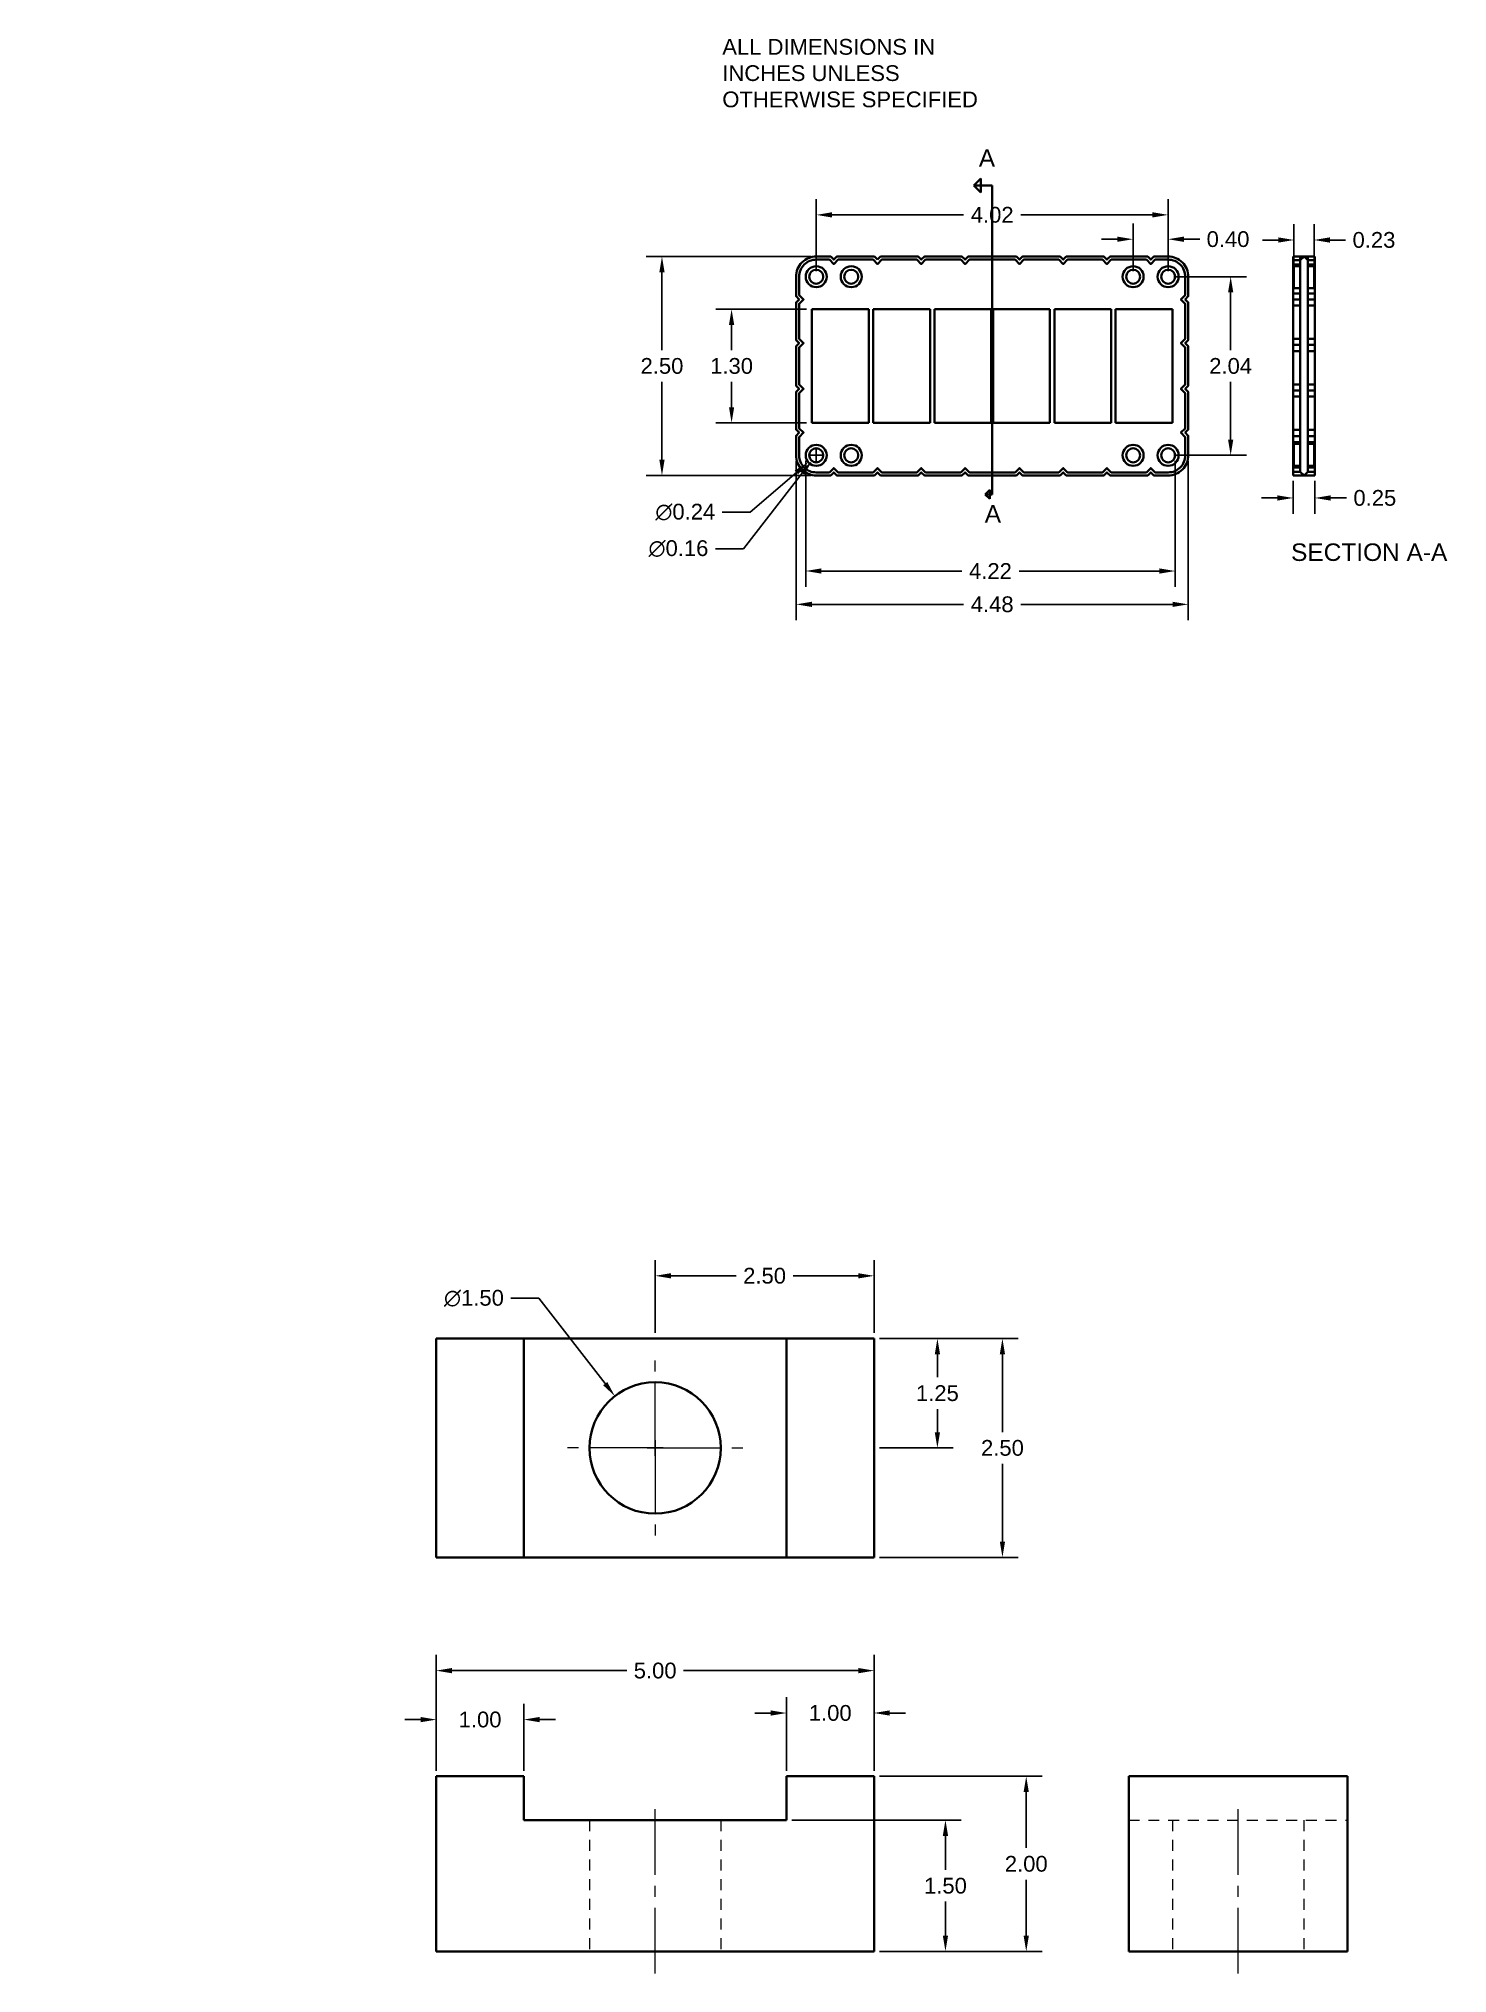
# Model space of a CAD drawing. Header units: inches. Extents: x -0.7 to 15.4, y -3.1 to 19.
import ezdxf

# ---------------------------------------------------------------- set-up
doc = ezdxf.new("R2010")
doc.units = ezdxf.units.IN
doc.header["$MEASUREMENT"] = 0
doc.linetypes.add('CENTER2', pattern=[1.125, 0.75, -0.125, 0.125, -0.125])
doc.linetypes.add('HIDDEN2', pattern=[0.1875, 0.125, -0.0625])
for name, color, linetype, lineweight in [('Center', 1, 'CENTER2', 13), ('Hidden', 3, 'HIDDEN2', 13), ('Visible', 6, 'Continuous', 35)]:
    doc.layers.add(name, color=color, linetype=linetype, lineweight=lineweight)
doc.layers.add('Text', color=7, linetype='Continuous', lineweight=35, true_color=0xa552a5)
doc.styles.get("Standard").update_dxf_attribs({"font": 'arial.ttf'})
doc.dimstyles.get("Standard").update_dxf_attribs({"dimtxt": 0.18, "dimasz": 0.18, "dimexe": 0.18, "dimexo": 0.0625, "dimgap": 0.09, "dimtad": 0, "dimtih": 1, "dimtoh": 1, "dimdec": 4, "dimzin": 0, "dimdsep": 46, "dimtxsty": 'Standard', "dimcen": 0.09, "dimadec": 0, "dimazin": 0, "dimtfac": 1, "dimtdec": 4, "dimtofl": 0, "dimtmove": 0, "dimatfit": 3, "dimfxl": 1, "dimtolj": 1, "dimtzin": 0, "dimarcsym": 0})

# ---------------------------------------------------------------- blocks, each defined once
blk = doc.blocks.new('*D2')
at = {"layer": 'Defpoints', "color": 0, "transparency": 16777216}
for p in [(6.342, 4.869), (6.342, 4.153), (8.842, 4.153)]:
    blk.add_point(p, dxfattribs=at)
at = {"layer": 'Text', "color": 0, "lineweight": -2, "transparency": 16777216}
for p, q in [((6.342, 4.216), (6.342, 5.049)), ((6.522, 4.869), (7.267, 4.869)), ((8.662, 4.869), (7.917, 4.869)), ((8.842, 4.216), (8.842, 5.049))]:
    blk.add_line(p, q, dxfattribs=at)
at = {"layer": 'Text', "color": 0, "transparency": 16777216}
for points in [[(6.522, 4.899), (6.522, 4.839), (6.342, 4.869)], [(8.662, 4.899), (8.662, 4.839), (8.842, 4.869)]]:
    blk.add_solid(points, dxfattribs=at)
at = {"layer": 'Text', "color": 0, "transparency": 16777216, "insert": (7.592, 4.869), "char_height": 0.18, "attachment_point": 5}
blk.add_mtext('\\A1;2.50', dxfattribs=at)
blk = doc.blocks.new('*D3')
at = {"layer": 'Defpoints', "color": 0, "transparency": 16777216}
for p in [(8.842, 4.153), (8.842, 2.903), (9.566, 2.903)]:
    blk.add_point(p, dxfattribs=at)
at = {"layer": 'Text', "color": 0, "lineweight": -2, "transparency": 16777216}
for p, q in [((8.905, 4.153), (9.746, 4.153)), ((9.566, 3.973), (9.566, 3.71)), ((9.566, 3.083), (9.566, 3.347)), ((8.905, 2.903), (9.746, 2.903))]:
    blk.add_line(p, q, dxfattribs=at)
at = {"layer": 'Text', "color": 0, "transparency": 16777216}
for points in [[(9.536, 3.973), (9.596, 3.973), (9.566, 4.153)], [(9.536, 3.083), (9.596, 3.083), (9.566, 2.903)]]:
    blk.add_solid(points, dxfattribs=at)
at = {"layer": 'Text', "color": 0, "transparency": 16777216, "insert": (9.566, 3.528), "char_height": 0.18, "attachment_point": 5}
blk.add_mtext('\\A1;1.25', dxfattribs=at)
blk = doc.blocks.new('*D4')
at = {"layer": 'Defpoints', "color": 0, "transparency": 16777216}
for p in [(8.842, 4.153), (8.842, 1.653), (10.309, 1.653)]:
    blk.add_point(p, dxfattribs=at)
at = {"layer": 'Text', "color": 0, "lineweight": -2, "transparency": 16777216}
for p, q in [((8.905, 4.153), (10.489, 4.153)), ((10.309, 3.973), (10.309, 3.085)), ((10.309, 1.833), (10.309, 2.722)), ((8.905, 1.653), (10.489, 1.653))]:
    blk.add_line(p, q, dxfattribs=at)
at = {"layer": 'Text', "color": 0, "transparency": 16777216}
for points in [[(10.279, 3.973), (10.339, 3.973), (10.309, 4.153)], [(10.279, 1.833), (10.339, 1.833), (10.309, 1.653)]]:
    blk.add_solid(points, dxfattribs=at)
at = {"layer": 'Text', "color": 0, "transparency": 16777216, "insert": (10.309, 2.903), "char_height": 0.18, "attachment_point": 5}
blk.add_mtext('\\A1;2.50', dxfattribs=at)
blk = doc.blocks.new('*D5')
at = {"layer": 'Defpoints', "color": 0, "transparency": 16777216}
for p in [(5.882, 3.495), (6.803, 2.312)]:
    blk.add_point(p, dxfattribs=at)
at = {"layer": 'Text', "color": 0, "lineweight": -2, "transparency": 16777216}
for p, q in [((4.693, 4.612), (5.013, 4.612)), ((5.013, 4.612), (5.771, 3.638)), ((6.252, 2.903), (6.432, 2.903)), ((6.342, 2.813), (6.342, 2.993))]:
    blk.add_line(p, q, dxfattribs=at)
at = {"layer": 'Text', "color": 0, "transparency": 16777216}
blk.add_solid([(5.795, 3.656), (5.748, 3.619), (5.882, 3.495)], dxfattribs=at)
at = {"layer": 'Text', "color": 0, "transparency": 16777216, "insert": (4.272, 4.612), "char_height": 0.18, "attachment_point": 5}
blk.add_mtext('\\A1;∅1.50', dxfattribs=at)
blk = doc.blocks.new('*D6')
at = {"layer": 'Defpoints', "color": 0, "transparency": 16777216}
for p in [(8.842, -0.124), (7.842, -0.847), (8.842, -0.847)]:
    blk.add_point(p, dxfattribs=at)
at = {"layer": 'Text', "color": 0, "lineweight": -2, "transparency": 16777216}
for p, q in [((7.842, -0.784), (7.842, 0.056)), ((8.842, -0.784), (8.842, 0.056)), ((7.662, -0.124), (7.482, -0.124)), ((9.022, -0.124), (9.202, -0.124))]:
    blk.add_line(p, q, dxfattribs=at)
at = {"layer": 'Text', "color": 0, "transparency": 16777216}
for points in [[(7.662, -0.094), (7.662, -0.154), (7.842, -0.124)], [(9.022, -0.094), (9.022, -0.154), (8.842, -0.124)]]:
    blk.add_solid(points, dxfattribs=at)
at = {"layer": 'Text', "color": 0, "transparency": 16777216, "insert": (8.342, -0.124), "char_height": 0.18, "attachment_point": 5}
blk.add_mtext('\\A1;1.00', dxfattribs=at)
blk = doc.blocks.new('*D7')
at = {"layer": 'Defpoints', "color": 0, "transparency": 16777216}
for p in [(4.842, -0.199), (3.842, -0.847), (4.842, -0.847)]:
    blk.add_point(p, dxfattribs=at)
at = {"layer": 'Text', "color": 0, "lineweight": -2, "transparency": 16777216}
for p, q in [((3.662, -0.199), (3.482, -0.199)), ((3.842, -0.784), (3.842, -0.019)), ((4.842, -0.784), (4.842, -0.019)), ((5.022, -0.199), (5.202, -0.199))]:
    blk.add_line(p, q, dxfattribs=at)
at = {"layer": 'Text', "color": 0, "transparency": 16777216}
for points in [[(3.662, -0.169), (3.662, -0.229), (3.842, -0.199)], [(5.022, -0.169), (5.022, -0.229), (4.842, -0.199)]]:
    blk.add_solid(points, dxfattribs=at)
at = {"layer": 'Text', "color": 0, "transparency": 16777216, "insert": (4.342, -0.199), "char_height": 0.18, "attachment_point": 5}
blk.add_mtext('\\A1;1.00', dxfattribs=at)
blk = doc.blocks.new('*D8')
at = {"layer": 'Defpoints', "color": 0, "transparency": 16777216}
for p in [(8.842, 0.36), (3.842, -0.847), (8.842, -0.847)]:
    blk.add_point(p, dxfattribs=at)
at = {"layer": 'Text', "color": 0, "lineweight": -2, "transparency": 16777216}
for p, q in [((3.842, -0.784), (3.842, 0.54)), ((8.842, -0.784), (8.842, 0.54)), ((4.022, 0.36), (6.019, 0.36)), ((8.662, 0.36), (6.666, 0.36))]:
    blk.add_line(p, q, dxfattribs=at)
at = {"layer": 'Text', "color": 0, "transparency": 16777216}
for points in [[(4.022, 0.39), (4.022, 0.33), (3.842, 0.36)], [(8.662, 0.39), (8.662, 0.33), (8.842, 0.36)]]:
    blk.add_solid(points, dxfattribs=at)
at = {"layer": 'Text', "color": 0, "transparency": 16777216, "insert": (6.342, 0.36), "char_height": 0.18, "attachment_point": 5}
blk.add_mtext('\\A1;5.00', dxfattribs=at)
blk = doc.blocks.new('*D9')
at = {"layer": 'Defpoints', "color": 0, "transparency": 16777216}
for p in [(7.842, -1.347), (8.842, -2.847), (9.658, -2.847)]:
    blk.add_point(p, dxfattribs=at)
at = {"layer": 'Text', "color": 0, "lineweight": -2, "transparency": 16777216}
for p, q in [((7.905, -1.347), (9.838, -1.347)), ((9.658, -1.527), (9.658, -1.915)), ((9.658, -2.667), (9.658, -2.278)), ((8.905, -2.847), (9.838, -2.847))]:
    blk.add_line(p, q, dxfattribs=at)
at = {"layer": 'Text', "color": 0, "transparency": 16777216}
for points in [[(9.628, -1.527), (9.688, -1.527), (9.658, -1.347)], [(9.628, -2.667), (9.688, -2.667), (9.658, -2.847)]]:
    blk.add_solid(points, dxfattribs=at)
at = {"layer": 'Text', "color": 0, "transparency": 16777216, "insert": (9.658, -2.097), "char_height": 0.18, "attachment_point": 5}
blk.add_mtext('\\A1;1.50', dxfattribs=at)
blk = doc.blocks.new('*D10')
at = {"layer": 'Defpoints', "color": 0, "transparency": 16777216}
for p in [(8.842, -0.847), (8.842, -2.847), (10.581, -2.847)]:
    blk.add_point(p, dxfattribs=at)
at = {"layer": 'Text', "color": 0, "lineweight": -2, "transparency": 16777216}
for p, q in [((8.905, -0.847), (10.761, -0.847)), ((10.581, -1.027), (10.581, -1.665)), ((10.581, -2.667), (10.581, -2.028)), ((8.905, -2.847), (10.761, -2.847))]:
    blk.add_line(p, q, dxfattribs=at)
at = {"layer": 'Text', "color": 0, "transparency": 16777216}
for points in [[(10.551, -1.027), (10.611, -1.027), (10.581, -0.847)], [(10.551, -2.667), (10.611, -2.667), (10.581, -2.847)]]:
    blk.add_solid(points, dxfattribs=at)
at = {"layer": 'Text', "color": 0, "transparency": 16777216, "insert": (10.581, -1.847), "char_height": 0.18, "attachment_point": 5}
blk.add_mtext('\\A1;2.00', dxfattribs=at)
blk = doc.blocks.new('*D11')
at = {"layer": 'Defpoints', "color": 0, "transparency": 16777216}
for p in [(8.182, 16.509), (6.42, 14.009), (8.182, 14.009)]:
    blk.add_point(p, dxfattribs=at)
at = {"layer": 'Visible', "color": 0, "lineweight": -2, "transparency": 16777216}
for p, q in [((8.12, 16.509), (6.24, 16.509)), ((6.42, 16.329), (6.42, 15.441)), ((6.42, 14.189), (6.42, 15.077)), ((8.12, 14.009), (6.24, 14.009))]:
    blk.add_line(p, q, dxfattribs=at)
at = {"layer": 'Visible', "color": 0, "transparency": 16777216}
for points in [[(6.39, 16.329), (6.45, 16.329), (6.42, 16.509)], [(6.39, 14.189), (6.45, 14.189), (6.42, 14.009)]]:
    blk.add_solid(points, dxfattribs=at)
at = {"layer": 'Visible', "color": 0, "transparency": 16777216, "insert": (6.42, 15.259), "char_height": 0.18, "attachment_point": 5}
blk.add_mtext('\\A1;2.50', dxfattribs=at)
blk = doc.blocks.new('*D12')
at = {"layer": 'Defpoints', "color": 0, "transparency": 16777216}
for p in [(8.132, 15.909), (7.215, 14.609), (8.132, 14.609)]:
    blk.add_point(p, dxfattribs=at)
at = {"layer": 'Visible', "color": 0, "lineweight": -2, "transparency": 16777216}
for p, q in [((8.07, 15.909), (7.035, 15.909)), ((7.215, 15.729), (7.215, 15.441)), ((7.215, 14.789), (7.215, 15.077)), ((8.07, 14.609), (7.035, 14.609))]:
    blk.add_line(p, q, dxfattribs=at)
at = {"layer": 'Visible', "color": 0, "transparency": 16777216}
for points in [[(7.185, 15.729), (7.245, 15.729), (7.215, 15.909)], [(7.185, 14.789), (7.245, 14.789), (7.215, 14.609)]]:
    blk.add_solid(points, dxfattribs=at)
at = {"layer": 'Visible', "color": 0, "transparency": 16777216, "insert": (7.215, 15.259), "char_height": 0.18, "attachment_point": 5}
blk.add_mtext('\\A1;1.30', dxfattribs=at)
blk = doc.blocks.new('*D13')
at = {"layer": 'Defpoints', "color": 0, "transparency": 16777216}
for p in [(12.202, 16.985), (8.182, 16.279), (12.202, 16.279)]:
    blk.add_point(p, dxfattribs=at)
at = {"layer": 'Visible', "color": 0, "lineweight": -2, "transparency": 16777216}
for p, q in [((8.182, 16.341), (8.182, 17.165)), ((12.202, 16.341), (12.202, 17.165)), ((8.362, 16.985), (9.866, 16.985)), ((12.022, 16.985), (10.519, 16.985))]:
    blk.add_line(p, q, dxfattribs=at)
at = {"layer": 'Visible', "color": 0, "transparency": 16777216}
for points in [[(8.362, 17.015), (8.362, 16.955), (8.182, 16.985)], [(12.022, 17.015), (12.022, 16.955), (12.202, 16.985)]]:
    blk.add_solid(points, dxfattribs=at)
at = {"layer": 'Visible', "color": 0, "transparency": 16777216, "insert": (10.192, 16.985), "char_height": 0.18, "attachment_point": 5}
blk.add_mtext('\\A1;4.02', dxfattribs=at)
blk = doc.blocks.new('*D14')
at = {"layer": 'Defpoints', "color": 0, "transparency": 16777216}
for p in [(12.202, 16.707), (11.802, 16.279), (12.202, 16.279)]:
    blk.add_point(p, dxfattribs=at)
at = {"layer": 'Visible', "color": 0, "lineweight": -2, "transparency": 16777216}
for p, q in [((11.802, 16.341), (11.802, 16.887)), ((12.202, 16.341), (12.202, 16.887)), ((11.622, 16.707), (11.442, 16.707)), ((12.382, 16.707), (12.562, 16.707))]:
    blk.add_line(p, q, dxfattribs=at)
at = {"layer": 'Visible', "color": 0, "transparency": 16777216}
for points in [[(11.622, 16.737), (11.622, 16.677), (11.802, 16.707)], [(12.382, 16.737), (12.382, 16.677), (12.202, 16.707)]]:
    blk.add_solid(points, dxfattribs=at)
at = {"layer": 'Visible', "color": 0, "transparency": 16777216, "insert": (12.886, 16.707), "char_height": 0.18, "attachment_point": 5}
blk.add_mtext('\\A1;0.40', dxfattribs=at)
blk = doc.blocks.new('*D15')
at = {"layer": 'Defpoints', "color": 0, "transparency": 16777216}
for p in [(12.202, 16.279), (12.202, 14.239), (12.916, 14.239)]:
    blk.add_point(p, dxfattribs=at)
at = {"layer": 'Visible', "color": 0, "lineweight": -2, "transparency": 16777216}
for p, q in [((12.265, 16.279), (13.096, 16.279)), ((12.916, 16.099), (12.916, 15.441)), ((12.916, 14.419), (12.916, 15.077)), ((12.265, 14.239), (13.096, 14.239))]:
    blk.add_line(p, q, dxfattribs=at)
at = {"layer": 'Visible', "color": 0, "transparency": 16777216}
for points in [[(12.886, 16.099), (12.946, 16.099), (12.916, 16.279)], [(12.886, 14.419), (12.946, 14.419), (12.916, 14.239)]]:
    blk.add_solid(points, dxfattribs=at)
at = {"layer": 'Visible', "color": 0, "transparency": 16777216, "insert": (12.916, 15.259), "char_height": 0.18, "attachment_point": 5}
blk.add_mtext('\\A1;2.04', dxfattribs=at)
blk = doc.blocks.new('*D16')
at = {"layer": 'Defpoints', "color": 0, "transparency": 16777216}
for p in [(8.062, 14.239), (12.282, 14.239), (12.282, 12.918)]:
    blk.add_point(p, dxfattribs=at)
at = {"layer": 'Visible', "color": 0, "lineweight": -2, "transparency": 16777216}
for p, q in [((8.062, 14.176), (8.062, 12.738)), ((12.282, 14.176), (12.282, 12.738)), ((8.242, 12.918), (9.846, 12.918)), ((12.102, 12.918), (10.499, 12.918))]:
    blk.add_line(p, q, dxfattribs=at)
at = {"layer": 'Visible', "color": 0, "transparency": 16777216}
for points in [[(8.242, 12.948), (8.242, 12.888), (8.062, 12.918)], [(12.102, 12.948), (12.102, 12.888), (12.282, 12.918)]]:
    blk.add_solid(points, dxfattribs=at)
at = {"layer": 'Visible', "color": 0, "transparency": 16777216, "insert": (10.172, 12.918), "char_height": 0.18, "attachment_point": 5}
blk.add_mtext('\\A1;4.22', dxfattribs=at)
blk = doc.blocks.new('*D17')
at = {"layer": 'Defpoints', "color": 0, "transparency": 16777216}
for p in [(7.952, 14.239), (12.432, 14.239), (12.432, 12.537)]:
    blk.add_point(p, dxfattribs=at)
at = {"layer": 'Visible', "color": 0, "lineweight": -2, "transparency": 16777216}
for p, q in [((7.952, 14.176), (7.952, 12.357)), ((12.432, 14.176), (12.432, 12.357)), ((8.132, 12.537), (9.865, 12.537)), ((12.252, 12.537), (10.52, 12.537))]:
    blk.add_line(p, q, dxfattribs=at)
at = {"layer": 'Visible', "color": 0, "transparency": 16777216}
for points in [[(8.132, 12.567), (8.132, 12.507), (7.952, 12.537)], [(12.252, 12.567), (12.252, 12.507), (12.432, 12.537)]]:
    blk.add_solid(points, dxfattribs=at)
at = {"layer": 'Visible', "color": 0, "transparency": 16777216, "insert": (10.192, 12.537), "char_height": 0.18, "attachment_point": 5}
blk.add_mtext('\\A1;4.48', dxfattribs=at)
blk = doc.blocks.new('*D18')
at = {"layer": 'Defpoints', "color": 0, "transparency": 16777216}
for p in [(13.629, 14.009), (13.879, 14.009), (13.879, 13.752)]:
    blk.add_point(p, dxfattribs=at)
at = {"layer": 'Visible', "color": 0, "lineweight": -2, "transparency": 16777216}
for p, q in [((13.629, 13.946), (13.629, 13.572)), ((13.879, 13.946), (13.879, 13.572)), ((13.449, 13.752), (13.269, 13.752)), ((14.059, 13.752), (14.239, 13.752))]:
    blk.add_line(p, q, dxfattribs=at)
at = {"layer": 'Visible', "color": 0, "transparency": 16777216}
for points in [[(13.449, 13.782), (13.449, 13.722), (13.629, 13.752)], [(14.059, 13.782), (14.059, 13.722), (13.879, 13.752)]]:
    blk.add_solid(points, dxfattribs=at)
at = {"layer": 'Visible', "color": 0, "transparency": 16777216, "insert": (14.563, 13.752), "char_height": 0.18, "attachment_point": 5}
blk.add_mtext('\\A1;0.25', dxfattribs=at)
blk = doc.blocks.new('*D19')
at = {"layer": 'Defpoints', "color": 0, "transparency": 16777216}
for p in [(13.869, 16.698), (13.639, 16.249), (13.869, 16.249)]:
    blk.add_point(p, dxfattribs=at)
at = {"layer": 'Visible', "color": 0, "lineweight": -2, "transparency": 16777216}
for p, q in [((13.639, 16.311), (13.639, 16.878)), ((13.869, 16.311), (13.869, 16.878)), ((13.459, 16.698), (13.279, 16.698)), ((14.049, 16.698), (14.229, 16.698))]:
    blk.add_line(p, q, dxfattribs=at)
at = {"layer": 'Visible', "color": 0, "transparency": 16777216}
for points in [[(13.459, 16.728), (13.459, 16.668), (13.639, 16.698)], [(14.049, 16.728), (14.049, 16.668), (13.869, 16.698)]]:
    blk.add_solid(points, dxfattribs=at)
at = {"layer": 'Visible', "color": 0, "transparency": 16777216, "insert": (14.553, 16.698), "char_height": 0.18, "attachment_point": 5}
blk.add_mtext('\\A1;0.23', dxfattribs=at)
blk = doc.blocks.new('*D20')
at = {"layer": 'Defpoints', "color": 0, "transparency": 16777216}
for p in [(8.091, 14.161), (8.273, 14.317)]:
    blk.add_point(p, dxfattribs=at)
at = {"layer": 'Visible', "color": 0, "lineweight": -2, "transparency": 16777216}
for p, q in [((8.092, 14.239), (8.272, 14.239)), ((8.182, 14.149), (8.182, 14.329)), ((7.427, 13.59), (7.955, 14.043)), ((7.107, 13.59), (7.427, 13.59))]:
    blk.add_line(p, q, dxfattribs=at)
at = {"layer": 'Visible', "color": 0, "transparency": 16777216}
blk.add_solid([(7.935, 14.066), (7.974, 14.021), (8.091, 14.161)], dxfattribs=at)
at = {"layer": 'Visible', "color": 0, "transparency": 16777216, "insert": (6.686, 13.59), "char_height": 0.18, "attachment_point": 5}
blk.add_mtext('\\A1;∅0.24', dxfattribs=at)
blk = doc.blocks.new('*D21')
at = {"layer": 'Defpoints', "color": 0, "transparency": 16777216}
for p in [(8.133, 14.176), (8.232, 14.302)]:
    blk.add_point(p, dxfattribs=at)
at = {"layer": 'Visible', "color": 0, "lineweight": -2, "transparency": 16777216}
for p, q in [((8.092, 14.239), (8.272, 14.239)), ((8.182, 14.149), (8.182, 14.329)), ((7.35, 13.173), (8.022, 14.034)), ((7.03, 13.173), (7.35, 13.173))]:
    blk.add_line(p, q, dxfattribs=at)
at = {"layer": 'Visible', "color": 0, "transparency": 16777216}
blk.add_solid([(7.999, 14.052), (8.046, 14.016), (8.133, 14.176)], dxfattribs=at)
at = {"layer": 'Visible', "color": 0, "transparency": 16777216, "insert": (6.608, 13.173), "char_height": 0.18, "attachment_point": 5}
blk.add_mtext('\\A1;∅0.16', dxfattribs=at)

msp = doc.modelspace()

# ---------------------------------------------------------------- linework, layer by layer
at = {"layer": 'Center'}
for p, q in [((6.342, 2.903), (6.342, 3.903)), ((6.342, 2.903), (5.342, 2.903)), ((6.342, 2.903), (7.342, 2.903)), ((6.342, 2.903), (6.342, 1.903)), ((6.342, -3.097), (6.342, -1.097)), ((13.001, -3.097), (13.001, -1.097))]:
    msp.add_line(p, q, dxfattribs=at)
at = {"layer": 'Hidden'}
for p, q in [((5.592, -1.347), (5.592, -2.847)), ((7.092, -1.347), (7.092, -2.847)), ((11.751, -1.347), (14.251, -1.347)), ((12.251, -1.347), (12.251, -2.847)), ((13.751, -1.347), (13.751, -2.847))]:
    msp.add_line(p, q, dxfattribs=at)
at = {"layer": 'Visible'}
for p, q in [((10.062, 17.24), (9.982, 17.32)), ((9.983, 17.32), (10.062, 17.4)), ((10.192, 17.32), (9.983, 17.32)), ((10.062, 17.32), (9.983, 17.32)), ((9.983, 17.32), (10.062, 17.32)), ((10.062, 17.4), (10.062, 17.32)), ((10.062, 17.32), (10.062, 17.24)), ((10.192, 17.32), (10.192, 13.793)), ((13.629, 16.509), (13.629, 14.009)), ((13.629, 16.509), (13.879, 16.509)), ((13.629, 16.469), (13.709, 16.469)), ((13.629, 16.419), (13.709, 16.419)), ((13.639, 16.149), (13.639, 16.399)), ((13.639, 16.399), (13.709, 16.399)), ((13.709, 16.509), (13.709, 14.049)), ((13.709, 16.469), (13.754, 16.509)), ((13.709, 16.149), (13.709, 16.469)), ((13.754, 16.509), (13.799, 16.469)), ((13.799, 16.509), (13.799, 14.049)), ((13.799, 16.149), (13.799, 16.469)), ((13.799, 16.469), (13.879, 16.469)), ((13.799, 16.419), (13.879, 16.419)), ((13.799, 16.399), (13.869, 16.399)), ((13.869, 16.149), (13.869, 16.399)), ((13.879, 16.509), (13.879, 14.009)), ((8.062, 16.279), (8.062, 16.279)), ((12.322, 16.279), (12.322, 16.279)), ((13.629, 16.249), (13.639, 16.249)), ((13.639, 16.149), (13.709, 16.149)), ((13.799, 16.149), (13.869, 16.149)), ((13.869, 16.249), (13.879, 16.249)), ((8.132, 15.909), (8.782, 15.909)), ((8.132, 15.909), (8.132, 15.259)), ((8.782, 15.259), (8.782, 15.909)), ((8.832, 15.909), (9.482, 15.909)), ((8.832, 15.909), (8.832, 15.259)), ((9.482, 15.259), (9.482, 15.909)), ((9.532, 15.909), (10.182, 15.909)), ((9.532, 15.909), (9.532, 15.259)), ((10.182, 15.909), (10.182, 15.259)), ((10.852, 15.909), (10.202, 15.909)), ((10.202, 15.909), (10.202, 15.259)), ((10.852, 15.909), (10.852, 15.259)), ((11.552, 15.909), (10.902, 15.909)), ((10.902, 15.259), (10.902, 15.909)), ((11.552, 15.909), (11.552, 15.259)), ((12.252, 15.909), (11.602, 15.909)), ((11.602, 15.259), (11.602, 15.909)), ((12.252, 15.909), (12.252, 15.259)), ((13.629, 16.089), (13.709, 16.089)), ((13.629, 16.019), (13.709, 16.019)), ((13.629, 15.949), (13.709, 15.949)), ((13.799, 16.089), (13.879, 16.089)), ((13.799, 16.019), (13.879, 16.019)), ((13.799, 15.949), (13.879, 15.949)), ((7.987, 15.52), (7.952, 15.555)), ((7.987, 15.52), (7.952, 15.555)), ((7.987, 15.52), (7.952, 15.485)), ((7.987, 15.52), (7.952, 15.485)), ((13.629, 15.569), (13.709, 15.569)), ((13.629, 15.499), (13.709, 15.499)), ((13.799, 15.569), (13.879, 15.569)), ((13.799, 15.499), (13.879, 15.499)), ((8.132, 14.609), (8.132, 15.259)), ((8.782, 15.259), (8.782, 14.609)), ((8.832, 14.609), (8.832, 15.259)), ((9.482, 15.259), (9.482, 14.609)), ((9.532, 14.609), (9.532, 15.259)), ((10.182, 14.609), (10.182, 15.259)), ((10.202, 14.609), (10.202, 15.259)), ((10.852, 14.609), (10.852, 15.259)), ((10.902, 15.259), (10.902, 14.609)), ((11.552, 14.609), (11.552, 15.259)), ((11.602, 15.259), (11.602, 14.609)), ((12.252, 14.609), (12.252, 15.259)), ((13.629, 15.429), (13.709, 15.429)), ((13.799, 15.429), (13.879, 15.429)), ((7.987, 14.998), (7.952, 15.033)), ((7.987, 14.998), (7.952, 15.033)), ((13.629, 15.049), (13.709, 15.049)), ((13.799, 15.049), (13.879, 15.049)), ((7.987, 14.998), (7.952, 14.963)), ((7.987, 14.998), (7.952, 14.963)), ((13.629, 14.979), (13.709, 14.979)), ((13.629, 14.909), (13.709, 14.909)), ((13.799, 14.979), (13.879, 14.979)), ((13.799, 14.909), (13.879, 14.909)), ((8.132, 14.609), (8.782, 14.609)), ((8.832, 14.609), (9.482, 14.609)), ((9.532, 14.609), (10.182, 14.609)), ((10.852, 14.609), (10.202, 14.609)), ((11.552, 14.609), (10.902, 14.609)), ((12.252, 14.609), (11.602, 14.609)), ((13.629, 14.529), (13.709, 14.529)), ((13.629, 14.459), (13.709, 14.459)), ((13.629, 14.389), (13.709, 14.389)), ((13.629, 14.389), (13.709, 14.389)), ((13.639, 14.369), (13.709, 14.369)), ((13.639, 14.369), (13.639, 14.119)), ((13.799, 14.529), (13.879, 14.529)), ((13.799, 14.459), (13.879, 14.459)), ((13.799, 14.389), (13.879, 14.389)), ((13.799, 14.389), (13.879, 14.389)), ((13.799, 14.369), (13.869, 14.369)), ((13.869, 14.369), (13.869, 14.119)), ((8.062, 14.239), (8.062, 14.239)), ((12.322, 14.239), (12.322, 14.239)), ((13.629, 14.269), (13.639, 14.269)), ((13.869, 14.269), (13.879, 14.269)), ((13.629, 14.099), (13.709, 14.099)), ((13.629, 14.049), (13.709, 14.049)), ((13.629, 14.009), (13.879, 14.009)), ((13.639, 14.119), (13.709, 14.119)), ((13.709, 14.049), (13.754, 14.009)), ((13.754, 14.009), (13.799, 14.049)), ((13.799, 14.119), (13.869, 14.119)), ((13.799, 14.099), (13.879, 14.099)), ((13.799, 14.049), (13.879, 14.049)), ((10.111, 13.793), (10.164, 13.846)), ((10.192, 13.793), (10.111, 13.793)), ((10.164, 13.741), (10.112, 13.793)), ((10.164, 13.846), (10.164, 13.741)), ((3.842, 4.153), (8.842, 4.153)), ((3.842, 1.653), (3.842, 4.153)), ((4.842, 1.653), (4.842, 4.153)), ((7.842, 4.153), (7.842, 1.653)), ((8.842, 4.153), (8.842, 1.653)), ((8.842, 1.653), (3.842, 1.653)), ((3.842, -0.847), (3.842, -2.847)), ((4.842, -0.847), (3.842, -0.847)), ((4.842, -0.847), (4.842, -1.347)), ((8.842, -0.847), (7.842, -0.847)), ((7.842, -0.847), (7.842, -1.347)), ((8.842, -0.847), (8.842, -2.847)), ((11.751, -0.847), (11.751, -2.847)), ((11.751, -0.847), (14.251, -0.847)), ((14.251, -0.847), (14.251, -2.847)), ((7.842, -1.347), (4.842, -1.347)), ((8.842, -2.847), (3.842, -2.847)), ((14.251, -2.847), (11.751, -2.847))]:
    msp.add_line(p, q, dxfattribs=at)
for points in [[(8.882, 16.474), (8.847, 16.509), (8.417, 16.509), (8.382, 16.474), (8.347, 16.509), (8.182, 16.509, 0.414214), (7.952, 16.279), (7.952, 16.055), (7.987, 16.02), (7.952, 15.985), (7.952, 15.555), (7.987, 15.52), (7.952, 15.485), (7.952, 15.259), (7.952, 15.033), (7.987, 14.998), (7.952, 14.963), (7.952, 14.533), (7.987, 14.498), (7.952, 14.463), (7.952, 14.239, 0.414214), (8.182, 14.009), (8.347, 14.009), (8.382, 14.044), (8.417, 14.009), (8.847, 14.009), (8.882, 14.044), (8.917, 14.009), (9.347, 14.009), (9.382, 14.044), (9.417, 14.009), (9.847, 14.009), (9.882, 14.044), (9.917, 14.009), (10.192, 14.009), (10.468, 14.009), (10.503, 14.044), (10.538, 14.009), (10.968, 14.009), (11.003, 14.044), (11.038, 14.009), (11.468, 14.009), (11.503, 14.044), (11.538, 14.009), (11.968, 14.009), (12.003, 14.044), (12.038, 14.009), (12.202, 14.009, 0.414214), (12.432, 14.239), (12.432, 14.463), (12.397, 14.498), (12.432, 14.533), (12.432, 14.963), (12.397, 14.998), (12.432, 15.033), (12.432, 15.259), (12.432, 15.485), (12.397, 15.52), (12.432, 15.555), (12.432, 15.985), (12.397, 16.02), (12.432, 16.055), (12.432, 16.279, 0.414214), (12.202, 16.509), (12.038, 16.509), (12.003, 16.474), (11.968, 16.509), (11.538, 16.509), (11.503, 16.474), (11.468, 16.509), (11.038, 16.509), (11.003, 16.474), (10.968, 16.509), (10.538, 16.509), (10.503, 16.474), (10.468, 16.509), (10.192, 16.509), (9.917, 16.509), (9.882, 16.474), (9.847, 16.509), (9.417, 16.509), (9.382, 16.474), (9.347, 16.509), (8.917, 16.509)], [(10.552, 14.044), (10.503, 14.093), (10.453, 14.044), (10.192, 14.044), (9.931, 14.044), (9.882, 14.093), (9.832, 14.044), (9.431, 14.044), (9.382, 14.093), (9.332, 14.044), (8.931, 14.044), (8.882, 14.093), (8.832, 14.044), (8.431, 14.044), (8.382, 14.093), (8.332, 14.044), (8.182, 14.044, -0.414214), (7.987, 14.239), (7.987, 14.448), (8.037, 14.498), (7.987, 14.547), (7.987, 14.948), (8.037, 14.998), (7.987, 15.047), (7.987, 15.259), (7.987, 15.471), (8.037, 15.52), (7.987, 15.57), (7.987, 15.971), (8.037, 16.02), (7.987, 16.07), (7.987, 16.279, -0.414214), (8.182, 16.474), (8.332, 16.474), (8.382, 16.424), (8.431, 16.474), (8.832, 16.474), (8.882, 16.424), (8.931, 16.474), (9.332, 16.474), (9.382, 16.424), (9.431, 16.474), (9.832, 16.474), (9.882, 16.424), (9.931, 16.474), (10.192, 16.474), (10.453, 16.474), (10.503, 16.424), (10.552, 16.474), (10.953, 16.474), (11.003, 16.424), (11.052, 16.474), (11.453, 16.474), (11.503, 16.424), (11.552, 16.474), (11.953, 16.474), (12.003, 16.424), (12.052, 16.474), (12.202, 16.474, -0.414214), (12.397, 16.279), (12.397, 16.07), (12.348, 16.02), (12.397, 15.971), (12.397, 15.57), (12.348, 15.52), (12.397, 15.471), (12.397, 15.259), (12.397, 15.047), (12.348, 14.998), (12.397, 14.948), (12.397, 14.547), (12.348, 14.498), (12.397, 14.448), (12.397, 14.239, -0.414214), (12.202, 14.044), (12.052, 14.044), (12.003, 14.093), (11.953, 14.044), (11.552, 14.044), (11.503, 14.093), (11.453, 14.044), (11.052, 14.044), (11.003, 14.093), (10.953, 14.044)]]:
    msp.add_lwpolyline(points, format="xyb", close=True, dxfattribs=at)
for centre, radius in [((8.182, 16.279), 0.12), ((8.182, 16.279), 0.08), ((8.582, 16.279), 0.12), ((8.582, 16.279), 0.08), ((11.802, 16.279), 0.12), ((11.802, 16.279), 0.08), ((12.202, 16.279), 0.12), ((12.202, 16.279), 0.08), ((8.182, 14.239), 0.12), ((8.182, 14.239), 0.08), ((8.582, 14.239), 0.12), ((8.582, 14.239), 0.08), ((11.802, 14.239), 0.12), ((11.802, 14.239), 0.08), ((12.202, 14.239), 0.12), ((12.202, 14.239), 0.08), ((6.342, 2.903), 0.75)]:
    msp.add_circle(centre, radius, dxfattribs=at)
for radius in [0.7, 0.62]:
    msp.add_arc((0, 0), radius, 0, 0, dxfattribs=at)

# ---------------------------------------------------------------- texts
at = {"layer": 'Text', "attachment_point": 1}
for s, width, insert, char_height in [('ALL DIMENSIONS IN INCHES UNLESS OTHERWISE SPECIFIED', 3.10045, (7.109, 18.994), 0.18), ('A', 0.04731, (10.039, 17.734), 0.2), ('A', 0.04731, (10.107, 13.671), 0.2), ('SECTION A-A', 1.81422, (13.606, 13.233), 0.2)]:
    msp.add_mtext_dynamic_manual_height_columns(s, width=width, gutter_width=1, heights=[0], dxfattribs=dict(at, insert=insert, char_height=char_height))

# ---------------------------------------------------------------- dimensions: what is measured, and where the dimension line sits
at = {"layer": 'Text'}
for base, p1, p2, picture, middle in [((6.342, 4.869), (8.842, 4.153), (6.342, 4.153), '*D2', (7.592, 4.869)), ((8.842, 0.36), (3.842, -0.847), (8.842, -0.847), '*D8', (6.342, 0.36)), ((8.842, -0.124), (7.842, -0.847), (8.842, -0.847), '*D6', (8.342, -0.124)), ((4.842, -0.199), (3.842, -0.847), (4.842, -0.847), '*D7', (4.342, -0.199))]:
    dim = msp.add_linear_dim(base=base, p1=p1, p2=p2, dimstyle='Standard', override={"dimdec": 2}, dxfattribs=at)
    dim.commit()
    dim.dimension.update_dxf_attribs({"geometry": picture, "text_midpoint": middle})
dim = msp.add_diameter_dim_2p(p1=(6.803, 2.312), p2=(5.882, 3.495), dimstyle='Standard', override={"dimdec": 2}, dxfattribs=at)
dim.commit()
dim.dimension.update_dxf_attribs({"geometry": '*D5', "text_midpoint": (4.272, 4.612), "dimtype": 163})
dim = msp.add_linear_dim(base=(9.566, 2.903), p1=(8.842, 4.153), p2=(8.842, 2.903), angle=90, dimstyle='Standard', override={"dimdec": 2}, dxfattribs=at)
dim.commit()
dim.dimension.update_dxf_attribs({"geometry": '*D3', "text_midpoint": (9.566, 3.528), "dimtype": 160})
for base, p1, p2, picture, middle in [((10.309, 1.653), (8.842, 4.153), (8.842, 1.653), '*D4', (10.309, 2.903)), ((10.581, -2.847), (8.842, -0.847), (8.842, -2.847), '*D10', (10.581, -1.847)), ((9.658, -2.847), (7.842, -1.347), (8.842, -2.847), '*D9', (9.658, -2.097))]:
    dim = msp.add_linear_dim(base=base, p1=p1, p2=p2, angle=90, dimstyle='Standard', override={"dimdec": 2}, dxfattribs=at)
    dim.commit()
    dim.dimension.update_dxf_attribs({"geometry": picture, "text_midpoint": middle})
at = {"layer": 'Visible'}
for base, p1, p2, picture, middle in [((12.202, 16.985), (8.182, 16.279), (12.202, 16.279), '*D13', (10.192, 16.985)), ((12.202, 16.707), (11.802, 16.279), (12.202, 16.279), '*D14', (12.886, 16.707)), ((13.869, 16.698), (13.639, 16.249), (13.869, 16.249), '*D19', (14.553, 16.698)), ((12.432, 12.537), (7.952, 14.239), (12.432, 14.239), '*D17', (10.192, 12.537)), ((12.282, 12.918), (8.062, 14.239), (12.282, 14.239), '*D16', (10.172, 12.918)), ((13.879, 13.752), (13.629, 14.009), (13.879, 14.009), '*D18', (14.563, 13.752))]:
    dim = msp.add_linear_dim(base=base, p1=p1, p2=p2, dimstyle='Standard', override={"dimdec": 2}, dxfattribs=at)
    dim.commit()
    dim.dimension.update_dxf_attribs({"geometry": picture, "text_midpoint": middle})
for base, p1, p2, picture, middle in [((6.42, 14.009), (8.182, 16.509), (8.182, 14.009), '*D11', (6.42, 15.259)), ((7.215, 14.609), (8.132, 15.909), (8.132, 14.609), '*D12', (7.215, 15.259))]:
    dim = msp.add_linear_dim(base=base, p1=p1, p2=p2, angle=90, dimstyle='Standard', override={"dimdec": 2}, dxfattribs=at)
    dim.commit()
    dim.dimension.update_dxf_attribs({"geometry": picture, "text_midpoint": middle, "dimtype": 160})
dim = msp.add_linear_dim(base=(12.916, 14.239), p1=(12.202, 16.279), p2=(12.202, 14.239), angle=90, dimstyle='Standard', override={"dimdec": 2}, dxfattribs=at)
dim.commit()
dim.dimension.update_dxf_attribs({"geometry": '*D15', "text_midpoint": (12.916, 15.259)})
for p1, p2, picture, middle in [((8.232, 14.302), (8.133, 14.176), '*D21', (6.608, 13.173)), ((8.273, 14.317), (8.091, 14.161), '*D20', (6.686, 13.59))]:
    dim = msp.add_diameter_dim_2p(p1=p1, p2=p2, dimstyle='Standard', override={"dimdec": 2}, dxfattribs=at)
    dim.commit()
    dim.dimension.update_dxf_attribs({"geometry": picture, "text_midpoint": middle, "dimtype": 163})

doc.saveas('drawing.dxf')
